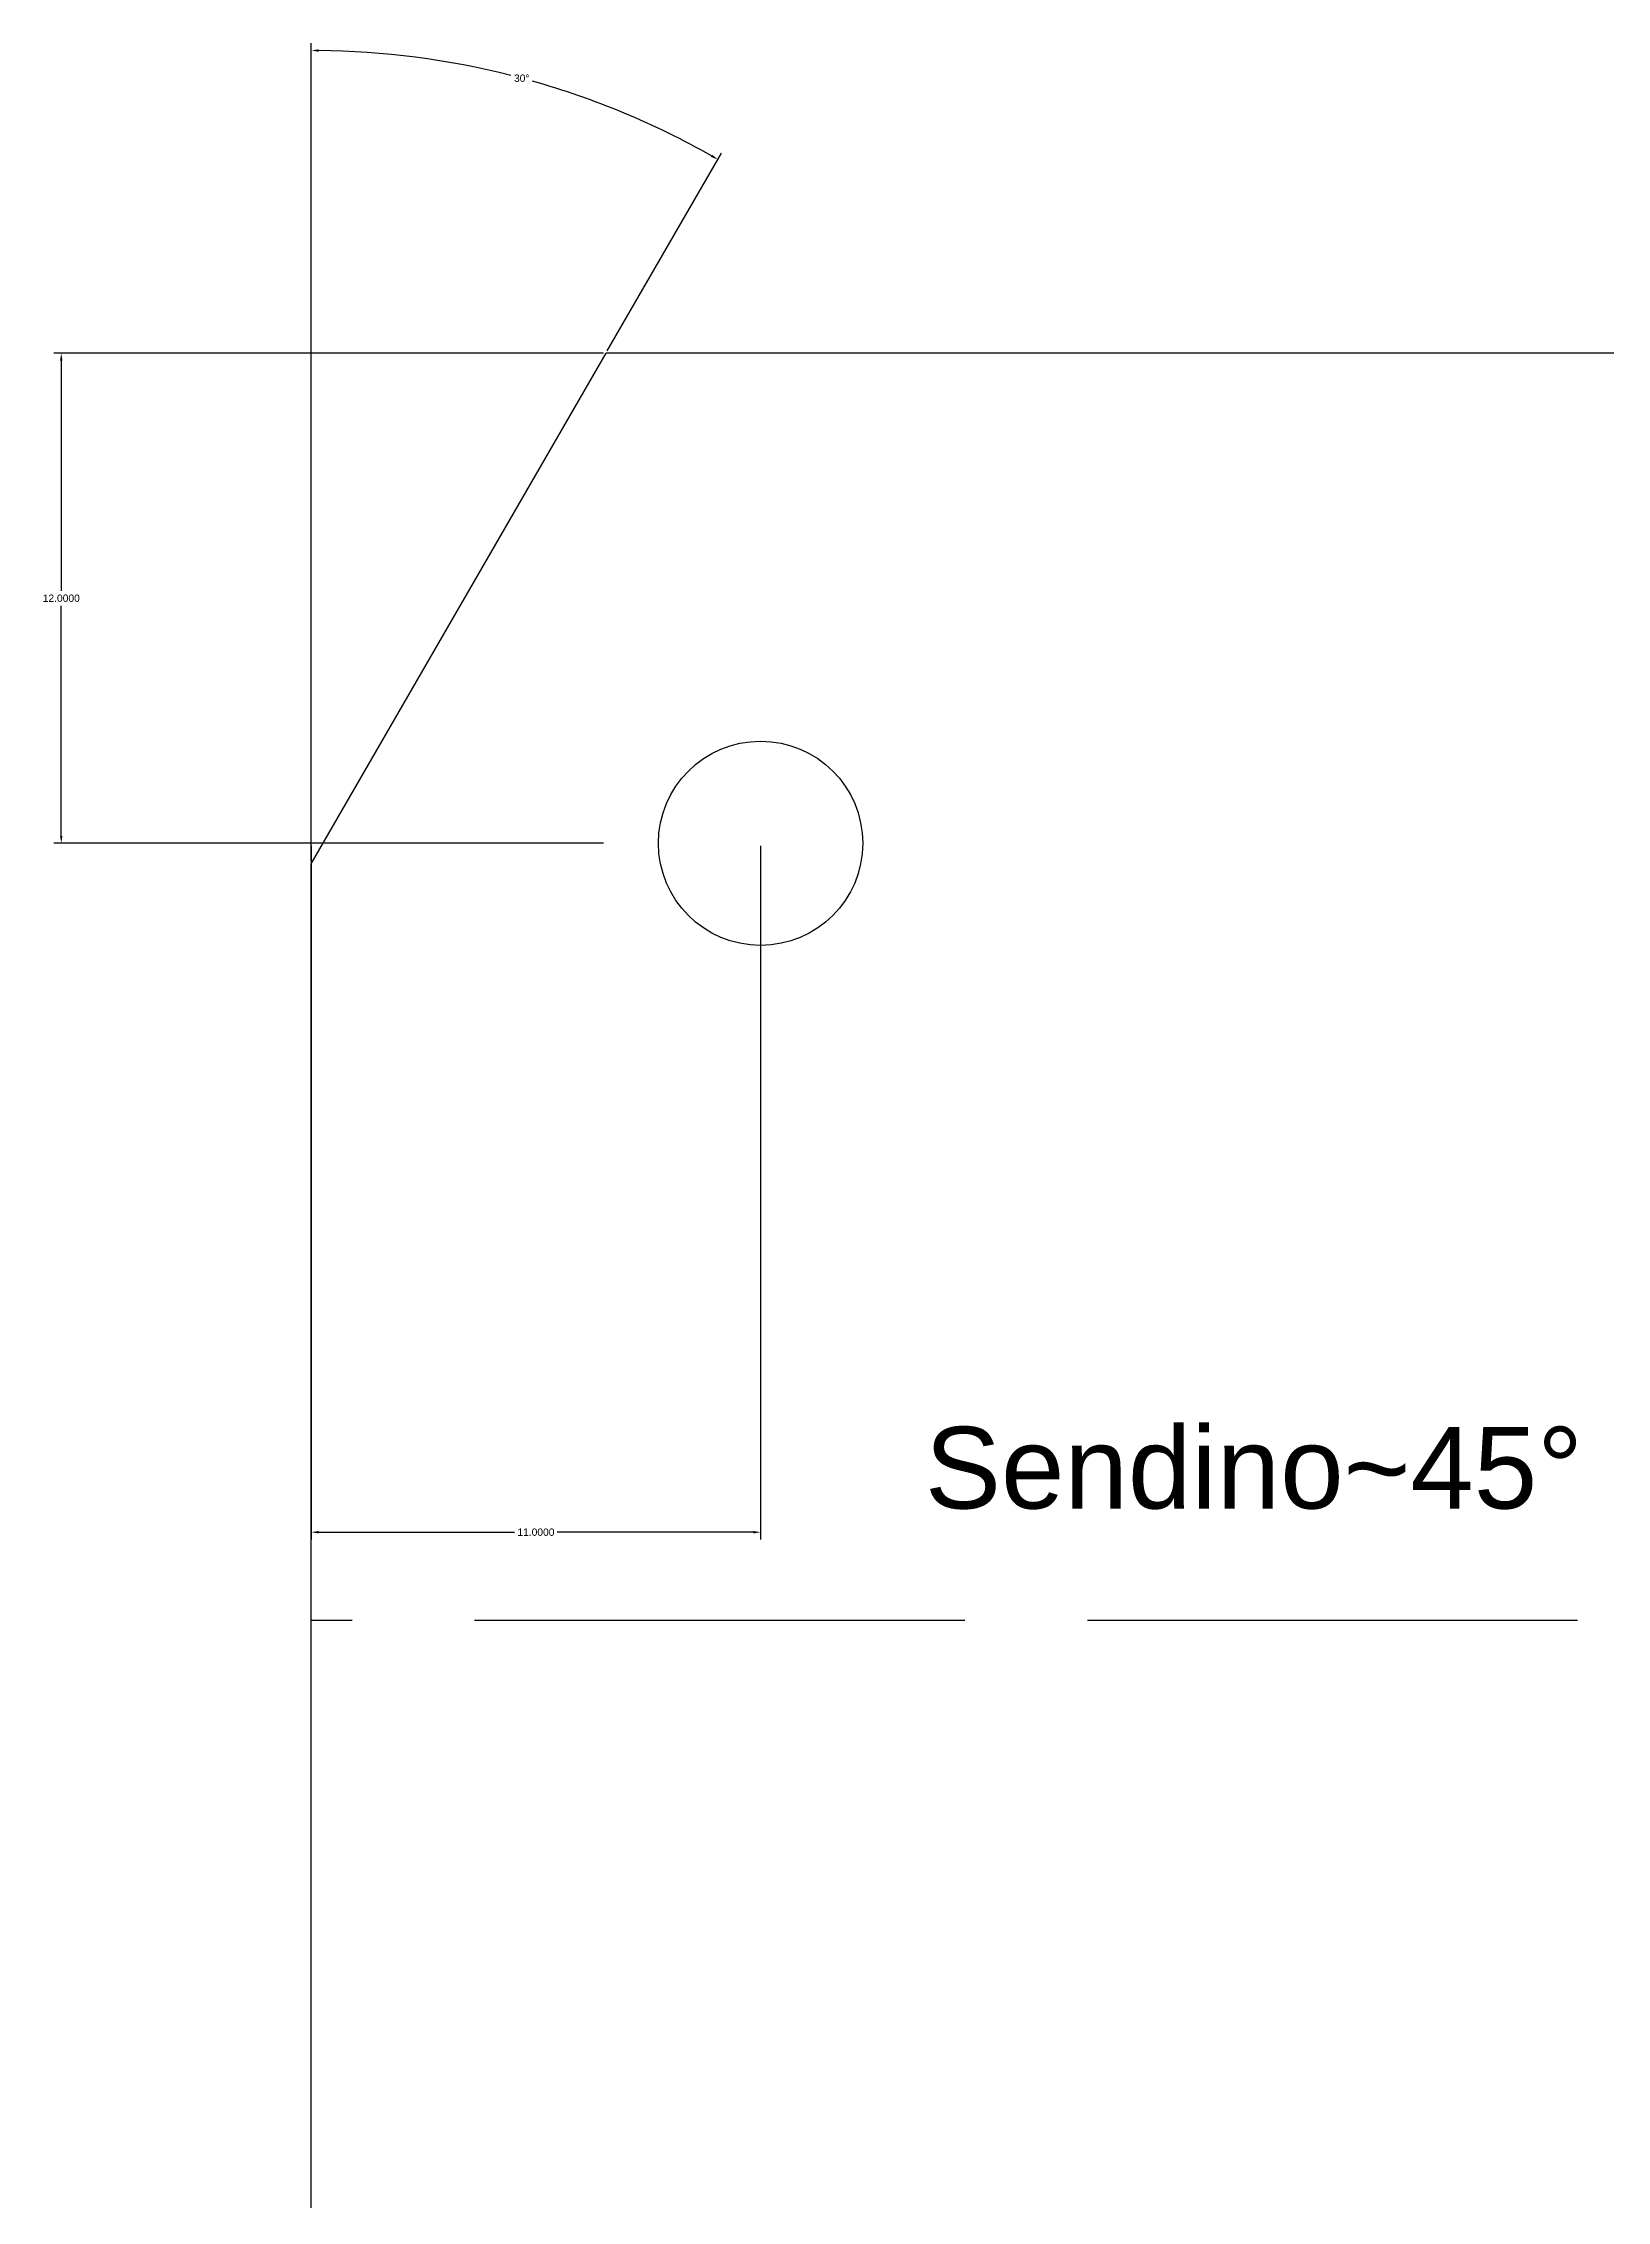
# Model space of a CAD drawing. Header units: millimetres. Extents: x 2536 to 2688, y 1640 to 1766.
# Drawn here: x 2536.5 to 2574.8, y 1713.1 to 1766 of the extents above; entities that cross this region are included whole.
import ezdxf

# ---------------------------------------------------------------- set-up
doc = ezdxf.new("R2010")
doc.units = ezdxf.units.MM
doc.linetypes.add('ACAD_ISO02W100', pattern=[15, 12, -3])
doc.styles.get("Standard").update_dxf_attribs({"font": 'arial.ttf'})
doc.dimstyles.get("Standard").update_dxf_attribs({"dimtxt": 0.18, "dimasz": 0.18, "dimexe": 0.18, "dimexo": 0.0625, "dimgap": 0.09, "dimtad": 0, "dimtih": 1, "dimtoh": 1, "dimdec": 4, "dimzin": 0, "dimdsep": 46, "dimtxsty": 'Standard', "dimcen": 0.09, "dimadec": 0, "dimazin": 0, "dimtfac": 1, "dimtdec": 4, "dimtofl": 0, "dimtmove": 0, "dimatfit": 3, "dimfxl": 1, "dimtolj": 1, "dimtzin": 0, "dimarcsym": 0})

# ---------------------------------------------------------------- blocks, each defined once
blk = doc.blocks.new('*D17')
at = {"color": 0, "lineweight": -2, "transparency": 16777216}
for p, q in [((2550.199, 1758.364), (2536.746, 1758.364)), ((2536.926, 1758.184), (2536.926, 1752.546)), ((2536.926, 1746.544), (2536.926, 1752.182)), ((2550.199, 1746.364), (2536.746, 1746.364))]:
    blk.add_line(p, q, dxfattribs=at)
at = {"color": 0, "transparency": 16777216}
for points in [[(2536.896, 1758.184), (2536.956, 1758.184), (2536.926, 1758.364)], [(2536.896, 1746.544), (2536.956, 1746.544), (2536.926, 1746.364)]]:
    blk.add_solid(points, dxfattribs=at)
at = {"layer": 'Defpoints', "color": 0, "transparency": 16777216}
for p in [(2550.262, 1758.364), (2536.926, 1746.364), (2550.262, 1746.364)]:
    blk.add_point(p, dxfattribs=at)
at = {"color": 0, "transparency": 16777216, "insert": (2536.926, 1752.364), "char_height": 0.18, "attachment_point": 5}
blk.add_mtext('\\A1;12.0000', dxfattribs=at)
blk = doc.blocks.new('*D19')
at = {"color": 0, "lineweight": -2, "transparency": 16777216}
for p, q in [((2543.045, 1746.302), (2543.045, 1729.315)), ((2554.045, 1746.302), (2554.045, 1729.315)), ((2543.225, 1729.495), (2548.02, 1729.495)), ((2553.865, 1729.495), (2549.069, 1729.495))]:
    blk.add_line(p, q, dxfattribs=at)
at = {"color": 0, "transparency": 16777216}
for points in [[(2543.225, 1729.525), (2543.225, 1729.465), (2543.045, 1729.495)], [(2553.865, 1729.525), (2553.865, 1729.465), (2554.045, 1729.495)]]:
    blk.add_solid(points, dxfattribs=at)
at = {"layer": 'Defpoints', "color": 0, "transparency": 16777216}
for p in [(2543.045, 1746.364), (2554.045, 1746.364), (2543.045, 1729.495)]:
    blk.add_point(p, dxfattribs=at)
at = {"color": 0, "transparency": 16777216, "insert": (2548.545, 1729.495), "char_height": 0.18, "attachment_point": 5}
blk.add_mtext('\\A1;11.0000', dxfattribs=at)
blk = doc.blocks.new('*D30')
at = {"color": 0, "lineweight": -2, "transparency": 16777216}
for p, q in [((2543.045, 1745.927), (2543.045, 1765.956)), ((2550.293, 1758.419), (2553.09, 1763.264))]:
    blk.add_line(p, q, dxfattribs=at)
for start, end in [(75.7925, 89.482), (60.518, 74.2046)]:
    blk.add_arc((2543.045, 1745.864), 19.911, start, end, dxfattribs=at)
at = {"color": 0, "transparency": 16777216}
for points in [[(2543.225, 1765.745), (2543.225, 1765.805), (2543.045, 1765.776)], [(2552.859, 1763.224), (2552.829, 1763.171), (2553, 1763.108)]]:
    blk.add_solid(points, dxfattribs=at)
at = {"layer": 'Defpoints', "color": 0, "transparency": 16777216}
for p in [(2549.855, 1764.575), (2550.262, 1758.364), (2543.045, 1745.864), (2543.045, 1745.864), (2543.045, 1658.364)]:
    blk.add_point(p, dxfattribs=at)
at = {"color": 0, "transparency": 16777216, "insert": (2548.198, 1765.097), "char_height": 0.18, "attachment_point": 5}
blk.add_mtext('\\A1;30°', dxfattribs=at)

msp = doc.modelspace()

# ---------------------------------------------------------------- linework, layer by layer
for p, q in [((2543.04467, 1745.86438), (2550.26155, 1758.36438)), ((2671.82779, 1758.36438), (2550.26155, 1758.36438)), ((2543.04467, 1658.36438), (2543.04467, 1745.86438))]:
    msp.add_line(p, q)
at = {"linetype": 'ACAD_ISO02W100'}
msp.add_line((2679.04467, 1727.33121), (2543.04467, 1727.33121), dxfattribs=at)
msp.add_circle((2554.04467, 1746.36438), 2.5)

# ---------------------------------------------------------------- texts
at = {"linetype": 'ByBlock', "insert": (2558.0661, 1732.07494), "char_height": 2, "attachment_point": 1}
msp.add_mtext_dynamic_manual_height_columns('Sendino~45°', width=120.9785677, gutter_width=1, heights=[0], dxfattribs=at)

# ---------------------------------------------------------------- dimensions: what is measured, and where the dimension line sits
dim = msp.add_angular_dim_2l(base=(2549.85478, 1764.57501), line1=((2543.04467, 1658.36438), (2543.04467, 1745.86438)), line2=((2543.04467, 1745.86438), (2550.26155, 1758.36438)), dimstyle='Standard')
dim.commit()
dim.dimension.update_dxf_attribs({"geometry": '*D30', "text_midpoint": (2548.19813, 1765.09735)})
dim = msp.add_linear_dim(base=(2536.92613, 1746.36438), p1=(2550.26155, 1758.36438), p2=(2550.26155, 1746.36438), angle=90, dimstyle='Standard')
dim.commit()
dim.dimension.update_dxf_attribs({"geometry": '*D17', "text_midpoint": (2536.92613, 1752.36438)})
dim = msp.add_linear_dim(base=(2543.04467, 1729.49482), p1=(2554.04467, 1746.36438), p2=(2543.04467, 1746.36438), dimstyle='Standard')
dim.commit()
dim.dimension.update_dxf_attribs({"geometry": '*D19', "text_midpoint": (2548.54467, 1729.49482)})

doc.saveas('drawing.dxf')
